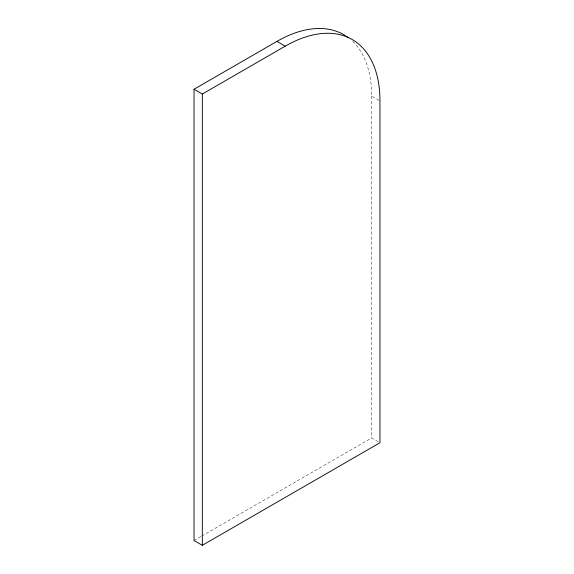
<?xml version="1.0" encoding="UTF-8"?>
<svg xmlns="http://www.w3.org/2000/svg" width="574" height="574" viewBox="0 0 574 574"><rect width="100%" height="100%" fill="white"/><g stroke="black" fill="none" stroke-linecap="round" stroke-linejoin="round"><path stroke-width="0.43" stroke-dasharray="2.87 2.15" d="M194.034 540.514L201.015 536.482M201.797 536.037L371.672 437.955L378.46 441.872M352.716 41.385A133.979 77.354 -60 0 1 371.672 96.095L379.966 100.88M371.672 96.095L371.672 437.955"/><path stroke-width="0.86" d="M276.933 41.393L285.221 46.178A133.979 77.354 -60 0 1 379.966 100.88L379.966 442.741L202.328 545.3L194.034 540.514L194.034 89.25L276.933 41.393A133.979 77.354 -60 0 1 345.369 35.624M194.034 89.25L202.328 94.036L285.221 46.178M202.328 94.036L202.328 545.3M346.782 36.557A133.979 77.354 -60 0 1 348.16 37.532"/></g></svg>
